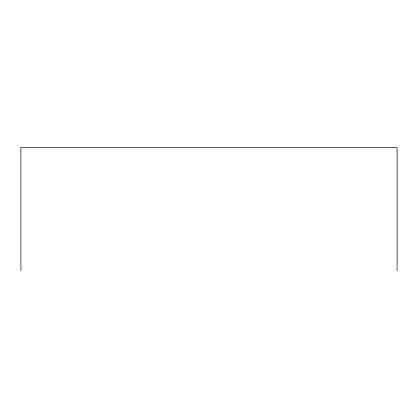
<?xml version="1.0" encoding="UTF-8"?>
<svg xmlns="http://www.w3.org/2000/svg" width="418" height="418" viewBox="0 0 418 418"><rect width="100%" height="100%" fill="white"/><g stroke="black" fill="none" stroke-linecap="round" stroke-linejoin="round"><path stroke-width="0.63" d="M397.1 270.618L397.1 147.382L20.9 147.382L20.9 270.618"/></g></svg>
